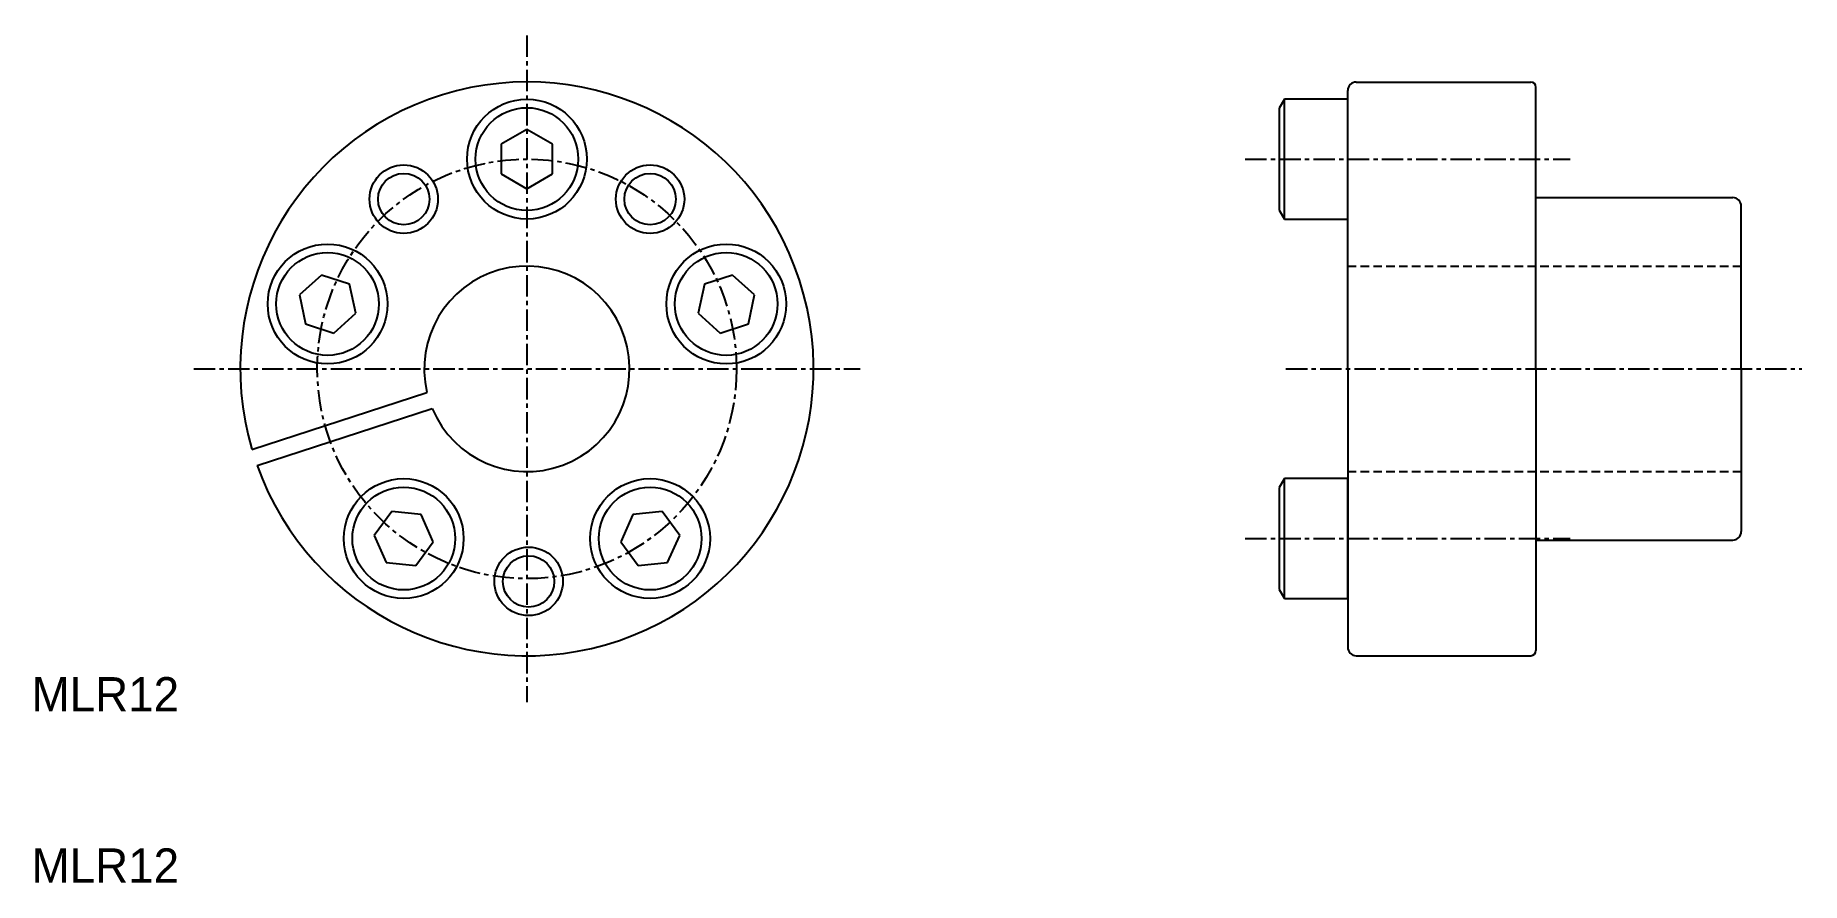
# Model space of a CAD drawing. Extents: x 10 to 113, y 10 to 59.
import ezdxf

# ---------------------------------------------------------------- set-up
doc = ezdxf.new("R2010")
doc.units = 0
doc.linetypes.add('CENTER', pattern=[2, 1.25, -0.25, 0.25, -0.25])
doc.linetypes.add('DASHED', pattern=[0.75, 0.5, -0.25])
doc.layers.get('0').update_dxf_attribs({"linetype": 'CONTINUOUS'})
doc.layers.add('CENTER', color=1, linetype='CENTER')

msp = doc.modelspace()

# ---------------------------------------------------------------- linework, layer by layer
at = {"color": 7, "linetype": 'CONTINUOUS'}
for p, q in [((83.22, 55.75), (82.92, 55.23)), ((86.92, 55.75), (83.22, 55.75)), ((83.22, 48.75), (83.22, 55.75)), ((86.92, 40), (86.92, 56.25)), ((86.92, 48.75), (86.92, 55.75)), ((87.42, 56.75), (97.62, 56.75)), ((97.92, 40), (97.92, 56.45)), ((82.92, 55.23), (82.92, 49.27)), ((97.92, 50), (109.42, 50)), ((82.92, 49.27), (83.22, 48.75)), ((83.22, 48.75), (86.92, 48.75)), ((109.92, 40), (109.92, 49.5)), ((86.92, 40), (86.92, 23.75)), ((97.92, 40), (97.92, 23.55)), ((109.92, 40), (109.92, 30.5)), ((22.87, 35.3), (33.11, 38.63)), ((23.18, 34.35), (33.42, 37.68)), ((83.22, 33.59), (82.92, 33.07)), ((82.92, 33.07), (82.92, 27.11)), ((86.92, 33.59), (83.22, 33.59)), ((83.22, 26.59), (83.22, 33.59)), ((86.92, 26.59), (86.92, 33.59)), ((97.92, 30), (109.42, 30)), ((82.92, 27.11), (83.22, 26.59)), ((83.22, 26.59), (86.92, 26.59)), ((87.42, 23.25), (97.62, 23.25))]:
    msp.add_line(p, q, dxfattribs=at)
at = {"color": 0}
for p, q in [((38.95, 53.98), (37.45, 53.12)), ((40.45, 53.12), (38.95, 53.98)), ((37.45, 53.12), (37.45, 51.39)), ((40.45, 51.39), (40.45, 53.12)), ((37.45, 51.39), (38.95, 50.52)), ((38.95, 50.52), (40.45, 51.39)), ((26.94, 45.48), (25.65, 44.32)), ((28.59, 44.95), (26.94, 45.48)), ((50.96, 45.48), (49.32, 44.95)), ((52.25, 44.32), (50.96, 45.48)), ((28.95, 43.25), (28.59, 44.95)), ((49.32, 44.95), (48.96, 43.25)), ((25.65, 44.32), (26.01, 42.63)), ((51.89, 42.63), (52.25, 44.32)), ((26.01, 42.63), (27.66, 42.09)), ((27.66, 42.09), (28.95, 43.25)), ((48.96, 43.25), (50.24, 42.09)), ((50.24, 42.09), (51.89, 42.63)), ((31.05, 31.67), (30.03, 30.27)), ((32.77, 31.49), (31.05, 31.67)), ((33.47, 29.91), (32.77, 31.49)), ((45.13, 31.49), (44.43, 29.91)), ((46.86, 31.67), (45.13, 31.49)), ((47.88, 30.27), (46.86, 31.67)), ((30.03, 30.27), (30.73, 28.69)), ((47.17, 28.69), (47.88, 30.27)), ((32.46, 28.51), (33.47, 29.91)), ((44.43, 29.91), (45.45, 28.51)), ((30.73, 28.69), (32.46, 28.51)), ((45.45, 28.51), (47.17, 28.69))]:
    msp.add_line(p, q, dxfattribs=at)
at = {"color": 3, "linetype": 'DASHED'}
for p, q in [((86.92, 46), (109.92, 46)), ((86.92, 34), (109.92, 34))]:
    msp.add_line(p, q, dxfattribs=at)
at = {"color": 0}
for centre, radius in [((38.95, 52.25), 3.5), ((38.95, 52.25), 3), ((27.3, 43.79), 3.5), ((27.3, 43.79), 3), ((50.6, 43.79), 3.5), ((50.6, 43.79), 3), ((31.75, 30.09), 3.5), ((31.75, 30.09), 3), ((46.15, 30.09), 3.5), ((46.15, 30.09), 3)]:
    msp.add_circle(centre, radius, dxfattribs=at)
at = {"color": 3, "linetype": 'CONTINUOUS'}
for centre in [(31.75, 49.91), (46.15, 49.91), (39.05, 27.59)]:
    msp.add_circle(centre, 2, dxfattribs=at)
at = {"color": 7, "linetype": 'CONTINUOUS'}
for centre in [(31.75, 49.91), (46.15, 49.91), (39.05, 27.59)]:
    msp.add_circle(centre, 1.5, dxfattribs=at)
for centre, radius, start, end in [((38.95, 40), 16.75, 199.7106, 196.2894), ((87.42, 56.25), 0.5, 90, 180), ((97.62, 56.45), 0.3, 0, 90), ((109.42, 49.5), 0.5, 0, 90), ((38.95, 40), 6, 202.7802, 193.2198), ((109.42, 30.5), 0.5, 270, 0), ((87.42, 23.75), 0.5, 180, 270), ((97.62, 23.55), 0.3, 270, 0)]:
    msp.add_arc(centre, radius, start, end, dxfattribs=at)
at = {"layer": 'CENTER', "color": 1, "linetype": 'CENTER'}
for p, q in [((38.95, 59.47), (38.95, 20.53)), ((80.92, 52.25), (99.92, 52.25)), ((19.48, 40), (58.43, 40)), ((83.31, 40), (113.45, 40)), ((80.92, 30.09), (99.92, 30.09))]:
    msp.add_line(p, q, dxfattribs=at)
msp.add_circle((38.95, 40), 12.25, dxfattribs=at)

# ---------------------------------------------------------------- texts
at = {"color": 7, "linetype": 'CONTINUOUS'}
for p in [(10, 20), (10, 10)]:
    msp.add_text('MLR12', height=2, dxfattribs=at).set_placement(p)

doc.saveas('drawing.dxf')
